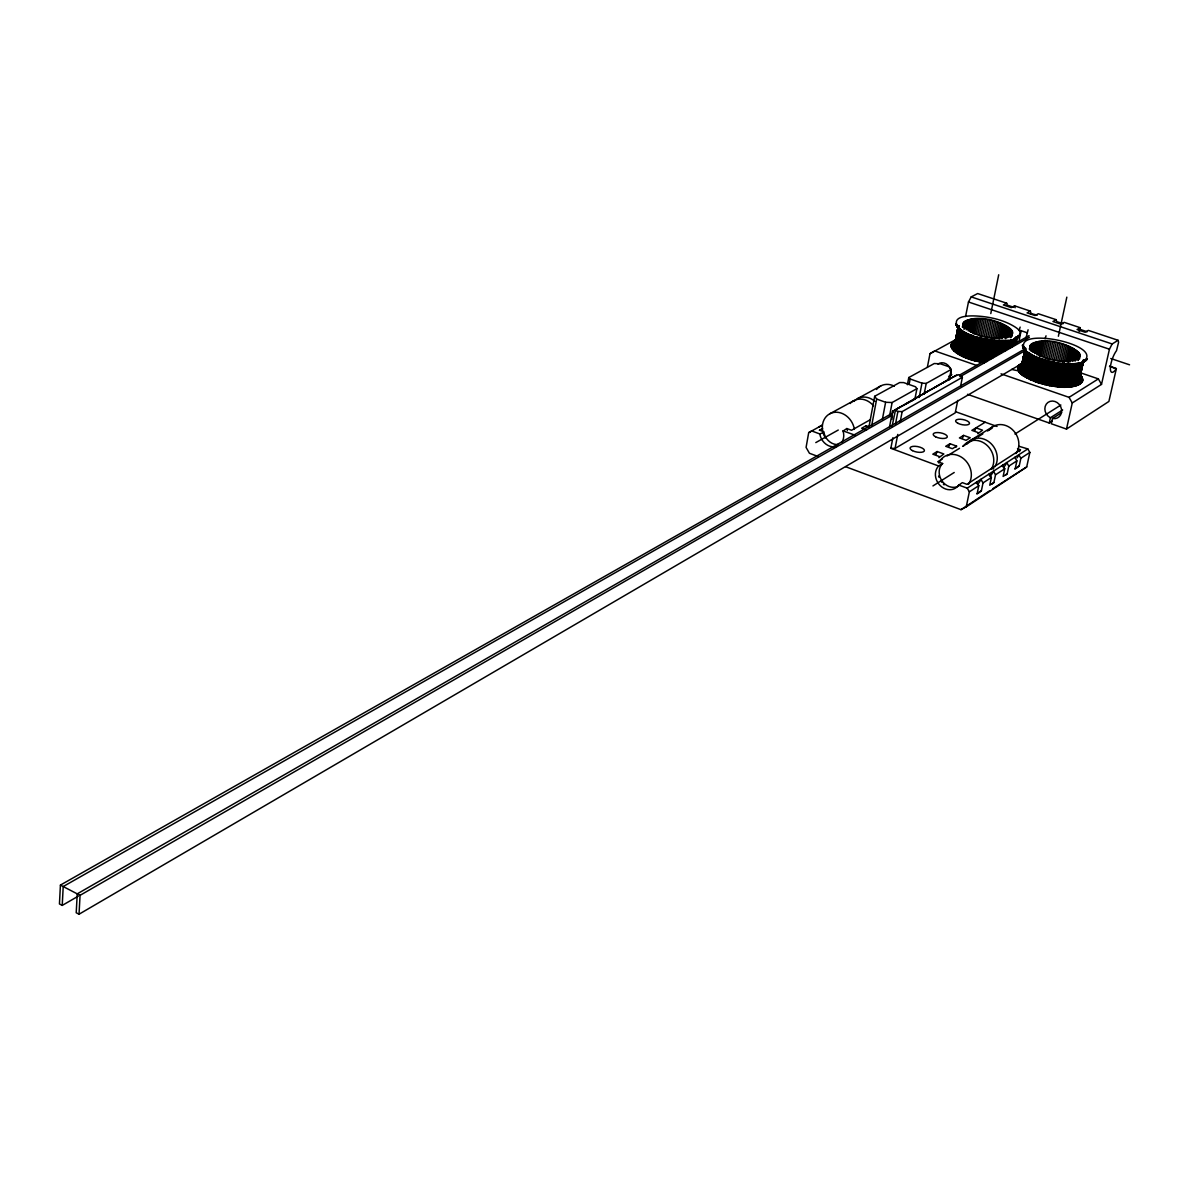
<?xml version="1.0" encoding="UTF-8"?>
<svg xmlns="http://www.w3.org/2000/svg" width="1189" height="1189" viewBox="0 0 1189 1189"><rect width="100%" height="100%" fill="white"/><g stroke="black" fill="none" stroke-linecap="round" stroke-linejoin="round"><path stroke-width="1.5" d="M956.803 339.742C940.44 349.254 968.441 360.208 977.076 361.233L981.728 338.33C959.88 335.937 940.261 314.297 976.199 315.992C989.144 316.72 1002.357 319.499 1013.637 326.113C1029.332 335.268 1011.423 337.037 1011.066 347.322M1024.457 370.671L1027.876 353.832L1025.334 350.532L1027.995 353.965L1024.457 370.671L1021.009 374L1024.294 370.522L1026.835 352.776L1024.011 349.09L1028.203 354.159L1024.665 370.864L1021.009 374L1024.294 370.478L1027.831 353.817L1022.882 347.218L1025.676 351.082L1022.778 368.783L1021.633 365.499L1025.186 348.882L1025.646 350.993L1022.198 367.847C1035.054 381.401 1057.155 384.404 1074.856 381.134L1078.854 364.339C1118.403 345.523 997.422 321.491 1028.708 354.59L1025.067 371.206L1021.559 374.49C1018.379 372.41 1015.718 367.104 1019.776 364.473M1080.088 374.847C1089.332 388.045 1063.382 388.253 1055.713 386.529L1059.458 365.276L1060.737 363.448L1072.21 363.983L1081.99 362.496C1068.569 368.843 1046.201 365.811 1035.129 356.626L1025.854 351.008L1028.426 354.352L1024.977 371.117L1026.493 372.306L1023.491 375.947L1021.559 374.49L1024.888 371.057M1055.713 386.529L1049.59 385.608L1053.35 362.273L1035.129 356.626L1037.64 359.673L1033.776 376.304M1079.954 377.002L1082.599 380.822L1079.909 377.032L1083.625 360.43L1079.909 376.987L1083.461 360.876M1013.355 340.262L1017.011 338.166L1005.998 342.343L997.824 342.655L979.587 339.876L976.942 339.133L977.031 337.082L977.507 339.296L972.394 359.985M893.429 412.583L60.416 885.092L59.45 903.937L62.229 905.409L78.311 896.134M62.229 905.409L63.21 886.548L892.3 415.199M1060.737 363.448L1058.284 363.121L1054.123 381.877L1054.494 386.38L1058.284 363.121L1053.35 362.273L1048.356 385.37L1037.625 382.561L1023.491 375.947L1026.285 372.172L1029.971 355.556L1027.682 352.449L1030.179 355.689L1036.526 359.212L1032.944 375.962L1030.224 379.692L1035.842 358.9L1034.162 356.195L1036.139 359.033L1032.572 375.783L1030.224 379.692L1032.275 375.65L1035.515 358.706L1031.948 375.456M1024.829 348.972L77.24 893.86L76.215 912.751L79.024 914.222L80.064 895.332L1025.23 350.577M1044.224 379.886L1047.985 363.15L1047.256 360.862L1043.481 384.255L1048.46 361.174L1049.56 363.552L1052.206 364.131L1048.46 380.881L1052.116 362.021L1048.118 380.822L1048.356 385.37L1049.59 385.608L1053.84 364.443L1053.35 362.273L1053.276 386.217L1058.284 363.121L1054.494 386.38M1048.728 380.941L1048.356 385.37L1049.322 363.492L1048.46 361.174L1048.951 363.403L1044.7 384.567L1049.679 361.471M1057.913 365.112L1054.271 381.892L1058.255 365.142L1057.14 382.234L1058.121 386.782L1057.972 382.308L1061.628 365.543L1063.159 363.7L1058.819 382.382L1059.31 386.871L1058.448 382.353L1062.371 365.588M981.728 338.33L978.339 357.072L975.887 360.951L977.744 356.923L981.728 338.33L982.931 338.612L982.798 340.663L978.265 361.515L977.076 361.233M986.825 361.575L990.184 342.001L991.433 340.128L1009.015 340.455L1005.82 342.358L1003.992 350.681M1070.843 365.722L1066.488 382.531L1070.486 365.766L1072.21 363.983L1070.174 365.781L1066.488 382.531L1068.183 386.99L1066.815 382.516L1070.68 365.751L1072.21 363.983L1069.758 365.796L1066.087 382.546L1067.157 387.034L1065.329 382.576L1066.622 365.826L1067.826 363.983L1065.82 365.796L1062.163 382.561L1062.788 387.064L1061.138 382.531L1065.21 365.766L1061.435 382.531L1062.788 387.064L1061.703 382.546M990.229 359.033L993.647 342.387L995.044 340.53L993.172 342.343L989.753 358.989C977.923 357.28 964.368 355.006 955.986 345.85L959.241 329.279L956.075 324.909L959.805 329.977L956.58 325.816M958.23 326.901L955.005 343.175L951.081 345.464L955.035 343.294L958.319 326.172M1032.914 357.399L1030.64 354.352L1032.661 357.25L1028.946 373.896L1026.583 377.864L1029.689 374.327L1033.241 357.577L1031.472 354.827L1033.85 357.904L1032.364 375.679L1036.02 358.974M985.666 361.411L990.229 339.95L991.433 340.128L985.949 361.456L987.019 358.677L989.263 358.915M1073.905 365.454L1070.026 382.219L1073.905 365.454L1070.026 382.219L1072.062 386.603L1070.308 382.189L1074.157 365.424L1076.208 363.685L1073.34 365.528L1069.654 382.278L1071.14 386.722L1068.985 382.353L1070.486 365.766L1066.756 382.501M972.676 355.481L970.135 359.271L972.528 355.437L975.887 336.74L976.496 338.984L973.122 355.63L971.25 359.643L974.133 355.942L977.031 337.082M1028.842 373.807L1032.721 357.265L1029.362 374.134L1026.583 377.864L1029.109 373.985L1030.967 356.224L1028.366 352.94L1030.447 355.883L1026.91 372.618L1023.491 375.947L1026.627 372.425L1030.179 355.689L1025.854 351.008L1030.105 355.63L1026.553 372.35M1076.803 364.934L1079.716 363.106L1077.041 364.874L1073.117 381.669L1075.436 385.935L1073.355 381.61L1077.16 364.815L1079.716 363.106L1076.476 365.008L1072.79 381.743L1074.633 386.128L1072.21 381.862L1073.979 365.454L1076.208 363.685L1073.697 365.484M1052.042 386.024L1057.051 362.927L1052.978 381.699M958.289 326.648L955.153 344.201L951.23 346.772L955.198 344.334L959.077 325.608L955.198 344.275L958.275 326.425M985.443 358.454L984.314 362.675L988.222 341.689L984.596 358.29M1050.898 361.753L1045.904 384.85M978.265 361.515L979.468 361.783L980.717 357.592L984.135 338.865L982.931 338.612M1075.436 385.935L1073.504 381.565L1077.189 364.845L1082.674 362.259L1079.463 364.116L1075.688 380.852L1078.215 384.998L1075.896 380.777L1079.582 364.072L1082.674 362.259L1079.122 364.25L1075.436 380.956L1077.576 385.251L1074.96 381.134L1077.041 364.874L1073.295 381.595L1077.516 379.96L1079.701 377.73L1083.595 360.505M1021.633 365.796L1017.635 368.337L1021.648 365.409L1025.706 348.332M1079.003 378.756L1081.544 382.769L1078.765 378.994L1081.559 363.002L1083.283 361.129M1050.823 385.816L1055.817 362.734M1080.043 375.843L1082.703 379.529L1079.894 375.04L1082.525 378.622M1077.516 379.96L1079.894 384.121L1077.16 380.168L1079.582 364.072M1030.06 345.88C1035.678 359.628 1070.442 367.119 1080.266 355.63C1074.811 343.532 1033.672 332.667 1029.347 349.284M955.361 341.496L951.512 343.844L956.521 340.054M951.557 347.664L955.451 344.884L958.661 328.209L955.882 324.463L958.542 327.971M955.005 342.774L951.126 345.048L955.02 342.655L958.304 326.128L955.02 342.729M957.011 335.194L958.497 326.47M1049.59 385.608L1053.722 364.428M984.314 362.675L988.237 341.704L989.01 339.772L990.229 339.95L988.847 341.808L985.28 358.424L982.664 357.978L980.672 362.036L979.468 361.783L984.106 340.946L985.354 339.118L989.01 339.772M838.141 444.567A13.659 11.489 60.9 0 1 823.873 432.291L819.83 433.955L811.701 430.953L808.698 432.633L806.083 447.406L809.427 453.262L818.032 456.472M1025.617 350.933L1022.882 347.218L1026.553 352.434L1023.179 369.318L1019.567 372.529L1023.298 369.467L1026.91 352.821L1023.357 348.154M981.891 362.259L986.573 339.355L985.458 341.213L980.672 362.036L983.11 362.482L987.791 339.564M1019.567 372.529L1023.372 369.556L1026.776 352.687M1014.262 343.829L1015.243 338.597L1019.062 336.546L1014.648 339.355L1013.236 345.999M1051.745 364.042L1052.116 362.021M868.996 426.702L874.673 396.294L899.687 382.546L903.655 382.59L915.5 386.767L916.927 388.64L914.817 399.474M1022.005 367.416L1018.052 370.151L1021.886 367.104L1025.26 349.64M871.626 425.93L876.665 399.058L874.673 396.294M882.342 419.568L885.612 402.268L876.665 399.058M889.491 416.373L892.122 402.536L916.927 388.64M963.179 331.389L965.096 334.198L968.426 335.907L965.275 352.628L962.005 356.046L964.992 352.494L968.158 335.788L967.519 333.604L968.99 336.175L976.942 339.133M953.593 350.473L957.353 347.515L960.712 330.973L957.264 347.426L953.593 350.473L957.502 347.664L960.653 330.899L959.731 329.933L956.164 346.162L952.389 349.061L956.432 346.489L959.672 329.843L965.141 334.183L962.079 350.963L965.334 334.317L962.169 351.023L958.616 354.233L961.931 350.889L965.096 334.198L963.982 331.85L965.825 334.599L962.496 351.216L959.419 354.694L963.075 351.528L966.271 334.837L963.239 351.617L959.419 354.694L962.822 351.394L966.152 334.778L964.814 332.296L966.404 334.912L963.194 351.572L965.171 352.568L968.99 336.175L965.646 352.806L962.927 356.477L966.508 353.178L968.678 354.069L971.517 335.253L972.156 337.498L968.797 354.129L965.869 357.74L968.485 354.01L971.517 335.253L972.572 337.661L969.213 354.292L966.91 358.142L970.165 354.634L973.568 337.988L972.572 335.64L972.988 337.81L969.644 354.441L966.91 358.142L969.956 354.56L973.286 337.899L972.572 335.64M979.35 337.735L976.437 356.581L974.712 360.639L976.808 356.685L980.182 340.039L980.539 338.033L974.712 360.639M889.565 426.777L892.508 411.335L913.88 399.801L910.194 401.332M891.824 419.375L892.478 415.942M892.047 426.465L895.585 409.581M1017.502 448.714L1020.474 449.769L966.925 484.309L962.347 482.63L958.364 485.439A13.986 11.994 57.1 0 1 940.172 485.573A13.986 11.994 57.1 0 1 938.626 466.014L890.858 448.283L892.865 437.76M895.555 423.715L897.903 411.439L895.109 410.443M962.882 332.771L960.994 330.007L962.674 332.623L959.568 349.358L962.748 332.652L959.493 349.298L955.793 352.36L959.36 349.209L962.555 332.534L960.994 330.007L963.135 332.95L959.82 349.551L956.446 352.836L960.444 349.967L963.625 333.277L961.693 330.468L965.007 334.094M987.019 358.647L989.976 341.956L992.577 342.283L995.044 340.53L992.815 342.313L989.605 358.959L992.577 342.283L993.855 340.411M995.074 355.957L997.824 342.655L999.696 340.827L997.021 342.625L991.656 357.458L994.48 342.462L996.219 340.634L994.123 342.432M890.858 448.283L895.079 448.431L897.769 434.416M900.132 422.14L902.154 411.617L962.391 377.285L958.304 374.639L952.671 377.285M907.4 384.716L908.782 377.537L934.257 363.537L940.469 363.819L949.134 366.836L951.215 369.437L949.104 380.049M909.124 384.389L910.15 378.994L908.782 377.537M957.13 353.311L960.444 349.967L963.625 333.277L960.311 349.878L956.446 352.836L960.103 349.729M996.367 354.322L998.611 342.67L1000.826 340.857L998.27 342.67L995.52 355.972M919.171 397.527L921.965 383.155L910.15 378.994M927.331 367.386L930.006 353.683L934.747 350.918L976.6 365.395M924.121 394.198L926.231 383.423L951.215 369.437M959.181 329.1L955.941 345.836L952.062 348.585L956.045 345.969L959.285 329.308L956.907 326.276L959.464 329.606M956.64 346.668L959.731 329.903L956.491 346.579L952.746 349.521M956.075 324.909L961.009 331.27L957.695 347.842L954.083 350.948L958.081 348.184L961.292 331.523L959.151 328.61L962.674 332.623L959.419 349.239M965.498 334.421L963.982 331.85L965.26 334.287L960.311 349.878L963.521 333.202L960.192 349.789M966.256 353.059L969.496 336.398L968.47 334.02L969.377 336.353L966.033 352.97L962.927 356.477L966.315 353.103L971.844 337.379L969.496 336.398L966.508 353.178L963.878 356.908M977.09 339.177L973.836 355.838L977.09 339.177L973.568 355.764L971.25 359.643L973.925 355.868L977.299 339.237L979.706 339.891L976.659 356.641L980.033 339.995L976.659 356.641M1001.183 342.67L998.641 354.307L1000.796 342.685L1003.011 340.857M1002.164 342.655L1005.121 340.797L1002.476 342.64L1000.529 352.598L1002.297 342.64L1000.098 352.628M965.26 334.287L961.99 350.904L965.334 334.317M984.135 338.865L985.354 339.118L983.883 340.901L980.494 357.547L978.235 357.027L981.445 340.336L978.012 356.982L981.282 340.307L978.577 357.101M980.94 357.636L984.21 340.961L980.94 357.636L985.354 339.118L980.672 362.036L988.475 341.748L990.229 339.95L988.237 341.704L985.607 341.243L982.218 357.889M985.607 341.243L982.426 357.934L985.949 341.302M985.77 341.273L982.664 357.978L986.573 339.355M985.28 358.424L988.564 341.748L985.072 358.394M1006.147 342.298L1004.274 350.651L1005.998 342.343L1011.631 340.024L1007.544 342.075L1005.626 350.413M958.899 325.905L954.99 343.324L951.081 345.895M957.115 335.521L959.077 325.608M968.619 336.011L967.519 333.604L968.336 335.878L965.052 352.509L968.426 335.907M975.693 338.746L972.334 355.377L975.887 336.74L972.528 355.437M991.849 357.443L994.272 342.432L991.299 357.413L994.599 342.447L996.219 340.634M958.512 326.321L954.99 343.249L951.081 345.464L954.99 342.937L958.379 325.697L955.049 343.71L951.141 346.326M955.198 344.334L951.378 347.218L955.391 344.825L958.706 328.268L955.986 345.85L959.3 329.353M955.778 345.449L958.988 327.005M959.731 329.903L956.432 346.489L960.667 330.943L958.616 328.134L960.816 331.092M960.028 330.215L956.863 346.995L953.147 349.997M957.041 347.114L960.236 330.438M954.618 351.424L958.185 348.273L961.217 331.463L957.918 348.035L954.083 350.948L958.185 348.273L961.544 331.701M962.674 332.623L958.081 348.184L961.292 331.523M962.347 327.153C965.409 310.284 1009.193 320.584 1012.552 333.381C1000.321 342.804 969.659 337.527 963.149 323.2M962.733 326.024L963.402 322.65M958.616 348.585L961.782 331.88M962.763 327.183L963.774 322.115M963.239 326.693L964.249 321.625M959.047 348.927L962.228 332.221L958.691 348.704L955.183 351.885M965.557 316.556L968.47 301.991L971.205 296.893L977.67 293.549L1006.697 303.21L1007.291 305.142L1013.578 307.238M963.833 326.232L964.844 321.164M963.878 329.175L965.557 320.748M964.695 328.788L966.375 320.361M960.638 350.056L963.952 333.455M960.98 350.265L964.116 333.559M965.602 328.432L967.296 320.004M961.351 350.487L964.665 333.886M961.678 350.696L964.844 334.005M966.285 329.799L968.307 319.707M967.4 329.531L969.421 319.44M966.791 335.075L963.075 351.528L968.336 335.878L966.523 334.956L963.239 351.617L960.251 355.154M963.848 351.899L966.984 335.179M968.262 330.988L970.625 319.217M966.315 353.103L970.075 336.636M973.925 355.868L977.299 339.237M979.914 339.965L976.437 356.581L980.539 338.033L975.887 360.951L978.101 357.012L981.445 340.336M980.776 357.592L983.645 340.827L980.256 357.473M991.507 357.428L994.42 342.447M994.45 355.927L996.798 342.61L998.552 340.782M1007.767 348.422L1009.089 341.808L1012.434 339.846L1008.51 341.927M1082.689 362.08L1086.627 359.851L1082.911 361.828L1079.701 377.73L1082.317 381.639M958.052 348.139L961.381 331.582L959.151 328.61M960.266 349.834L963.744 333.321M964.294 352.107L967.623 335.491M964.502 352.226L967.831 335.595M964.992 352.494L968.336 335.878M969.54 330.81L971.903 319.038M970.551 332.34L973.256 318.905M966.954 353.341L970.298 336.725M957.74 400.411L955.228 412.865L895.079 448.431M960.593 386.187L962.391 377.285M967.192 353.445L970.536 336.814M967.683 353.653L971.027 337.022M971.978 332.251L974.683 318.815M967.92 353.742L971.264 337.111M968.128 353.832L971.636 337.304L970.477 334.852M968.485 354.01L971.651 337.275M968.678 354.069L972.022 337.438M973.122 333.886L976.169 318.771M969.778 354.485L973.137 337.854L969.956 354.56L973.286 337.899L975.604 338.687L972.112 355.303L970.135 359.271M970.402 354.694L973.761 338.062M974.668 333.886L977.715 318.771M970.64 354.783L973.999 338.137M970.893 354.872L974.267 338.226M974.534 338.315L971.131 354.976L969.035 358.915M971.443 355.05L974.802 338.419M971.695 355.139L975.054 338.508M976.258 333.931L979.305 318.815M977.893 334.02L980.94 318.92M1002.297 342.64L1000.291 352.613L1002.476 342.64M1009.253 348.02L1010.591 341.406L1014.618 339.207L1008.837 341.852M974.386 355.987L977.551 339.281M974.638 356.061L978.012 339.415M974.906 356.135L978.279 339.489M979.216 335.848L982.619 319.053M975.485 356.299L978.859 339.653M975.753 356.373L979.127 339.727M980.895 336.026L984.299 319.247M977.908 356.953L981.282 340.307M982.604 336.249L986.008 319.469M978.844 357.161L982.233 340.515M979.127 357.22L982.515 340.574M979.721 357.354L983.11 340.708M980.004 357.413L983.392 340.767M984.314 336.517L987.732 319.737M986.023 336.829L989.441 320.049M990.794 313.569L998.701 274.778M982.902 358.008L986.082 341.317M983.169 358.052L986.558 341.406M989.441 358.944L993.023 342.328M997.021 342.625L994.301 355.927L997.214 342.625L999.696 340.827L996.798 342.61L994.717 342.477L991.626 357.458M998.552 342.67L996.01 354.307M1004.304 350.636L1005.82 342.358M1006.295 350.324L1007.767 342.075L1010.784 340.188M1009.402 347.961L1010.754 341.332L1009.357 347.976L1010.932 341.288L1014.618 339.207L1008.926 341.838L1007.142 348.57M1011.676 347.025L1012.879 340.47L1017.516 337.869M1012.255 346.698L1013.712 340.009L1018.735 336.888L1014.901 339.118M983.452 358.097L986.855 341.451M987.39 338.865L991.15 320.406M984.046 358.201L987.45 341.555M984.343 358.246L987.747 341.6M989.411 337.572L992.845 320.792M985.83 361.441L989.813 341.942L991.433 340.128M986.573 358.602L990.184 342.001M991.091 338.003L994.524 321.223M987.242 358.677L990.422 342.031M987.494 358.706L990.913 342.06M987.777 358.736L991.195 342.09M988.089 358.81L992.652 340.277M988.371 358.81L991.789 342.164M992.711 338.464L996.159 321.684M988.668 358.84L992.072 342.194M988.921 358.87L992.681 342.283L989.174 358.929M994.316 338.969L997.764 322.174M990.705 359.063L994.272 342.432M992.087 357.458L995.178 342.491M996.204 337.81L999.31 322.695M992.369 357.473L995.446 342.506M992.681 357.532L995.728 342.521L997.393 340.708M992.949 357.517L996.025 342.536M993.216 357.532L996.293 342.551M993.811 355.883L996.887 342.595L994.063 355.927M998.611 354.307L1000.989 342.685L1004.081 340.842L1001.747 342.67L999.681 352.643M1011.467 341.109L1015.287 338.969L1011.794 340.99L1010.516 346.044L1011.542 341.08L1017.011 338.166L1011.2 341.198L1009.833 347.842M1013.563 344.424L1014.217 341.02M1014.172 343.398L1015.198 338.419M1044.373 379.93L1043.481 384.255L1045.042 362.333L1043.719 359.836L1044.224 362.08L1040.613 378.86L1038.77 382.917L1043.199 361.738L1042.575 359.479L1043.764 361.946L1040.018 378.667L1043.466 361.842L1041.103 361.025M997.69 338.36L1000.811 323.245M994.628 355.942L997.363 342.64M999.132 338.939L1002.238 323.824M996.62 354.292L998.715 342.655M999.25 342.655L996.858 354.292L1000.989 342.685L998.388 354.322M997.11 354.292L999.518 342.655M997.422 354.337L999.786 342.655M1000.826 337.854L1003.605 324.419M845.602 466.712L960.994 509.665L966.241 506.871L969.347 491.83L967.222 488.174L958.631 485.008M997.645 354.292L1000.053 342.655M997.913 354.292L1000.306 342.655M998.151 354.307L1000.87 342.67M1002.119 338.479L1004.898 325.028M998.909 354.307L1001.316 342.67L1004.081 340.842L998.834 342.685L1000.826 340.857M1003.679 337.438L1006.102 325.667M1000.989 352.553L1003.055 342.581M1001.227 352.524L1003.293 342.566M1001.524 352.538L1003.546 342.536L1006.132 340.738M1002.074 350.829L1003.784 342.521M1004.794 338.092L1007.232 326.306M1002.312 350.814L1004.244 342.491L1008.079 340.574L1005.344 342.417L1002.951 350.785L1004.72 342.477L1001.287 352.553M1002.758 350.814L1004.423 342.491M1005.82 338.746L1008.257 326.96M1007.098 337.735L1009.193 327.629M1004.452 350.621L1006.176 342.328L1011.631 340.024L1008.183 342.001L1006.801 348.63M1004.779 350.547L1006.711 342.209M1005.983 350.354L1008.064 342.016M1015.733 337.721L1014.38 344.884L1015.763 338.226M1005.418 350.443L1007.142 342.135M1008.272 336.71L1010.011 328.298M1008.985 337.379L1010.739 328.967M976.273 482.972L976.674 482.035L978.8 485.662L977.18 493.465L981.401 490.7L983.021 482.927L980.895 479.301L980.494 480.237A23.096 19.886 57.1 0 1 977.388 484.532M1009.951 336.368L1011.349 329.621M1007.856 348.407L1009.491 341.659M1010.442 337.037L1011.839 330.289M1008.287 348.258L1009.669 341.615M1010.813 337.676L1012.225 330.928M1008.837 348.109L1010.219 341.466M1009 348.065L1010.724 341.362L1008.688 348.184L1009.922 341.6L1013.191 339.653M1011.438 336.636L1012.493 331.568M1011.943 336.175L1012.627 332.192M1010.427 346.073L1011.616 341.035L1017.011 338.166M1010.828 345.88L1011.988 340.857M1010.903 347.351L1012.567 340.604L1011.051 347.292M1011.319 347.173L1012.969 340.455M1011.973 346.876L1013.652 340.054L1018.735 336.888L1014.767 339.251M1012.225 346.727L1013.831 339.905L1012.731 344.973M1012.879 344.81L1014.232 339.608M1012.85 346.222L1014.514 339.4L1018.379 337.23M1013.191 346.044L1014.99 337.914M1013.518 345.731L1015.138 338.271M1015.971 337.453L1014.336 344.973L1015.911 337.542L1019.924 335.045L1015.941 337.527L1014.306 344.721L1016.06 337.096M1016.194 344.245L1017.68 337.156M1025.319 348.214L1021.708 366.167L1025.215 349.076L1021.648 365.573L1017.635 368.337L1021.633 365.499L1025.156 348.853M1024.13 357.77L1025.513 351.127L1024.888 354.367M1011.601 347.054L1013.058 340.411M1013.712 345.509L1015.733 338.003M988.862 474.812L989.263 473.876L991.373 477.473L989.753 485.216L993.9 482.496L995.52 474.783L993.424 471.201L993.008 472.122A22.903 19.782 57 0 1 989.917 476.388M1025.988 338.062L1028.099 329.784M1017.65 367.906L1021.648 365.409L1025.2 348.392M1025.661 348.481L1021.856 367.015L1018.052 370.151L1021.931 367.238M1021.663 366.034L1017.68 368.783L1021.663 366.108L1025.646 349.655M1026.107 351.706L1025.676 351.082L1022.168 367.728L1018.26 370.611L1022.228 367.802M1025.839 351.26L1022.168 367.728L1018.26 370.611M1023.313 369.437L1026.82 352.732M1025.067 371.191L1028.574 354.456L1024.977 371.117M1024.205 376.423L1027.415 372.96L1030.967 356.224L1027.519 373.004L1024.205 376.423L1027.192 372.811L1030.744 356.076L1028.366 352.94L1032.498 357.161L1029.109 373.985L1032.81 357.339L1029.184 374.03L1032.81 357.339M1035.664 358.81L1031.472 354.827L1033.598 357.77L1030.031 374.505L1027.445 378.325L1030.298 374.654L1033.806 357.874L1030.15 374.565L1032.275 375.65L1035.678 358.796L1034.162 356.195M1013.741 345.494L1015.243 338.642M1025.186 349.536L1021.916 367.133L1021.723 366.212M1024.859 354.411L1025.557 351.097M1022.377 368.04L1025.721 351.171M1022.585 368.382L1025.973 351.483M1023.625 369.764L1027.058 352.955L1024.011 349.09M1027.266 353.178L1023.774 369.987L1019.999 373.019M1024.071 370.225L1027.489 353.415M1020.489 373.509L1024.205 370.433L1027.816 353.772L1026.91 352.865M1029.555 348.704L1030.269 345.3M1029.882 348.169L1030.61 344.765M1002.253 466.133L1002.669 465.196L1004.75 468.763L1003.13 476.447L1007.187 473.772L1008.807 466.118L1006.726 462.566L1006.325 463.487A22.68 19.678 56.9 0 1 1003.248 467.723M1025.349 371.399L1028.767 354.59L1026.419 351.498M1029.971 349.358L1031.056 344.26M1025.631 371.622L1029.02 354.783M1029.332 355.021L1025.721 371.741L1022.168 374.966M1030.179 350.577L1031.621 343.784M1026.092 371.979L1029.481 355.139M1030.863 350.131L1032.305 343.339M1031.294 351.424L1033.092 342.937M1027.757 373.138L1031.16 356.314L1029.08 353.415M1032.186 351.052L1033.999 342.566M1027.92 373.242L1031.472 356.507M1028.099 373.346L1031.651 356.611M1032.825 352.42L1034.995 342.254M1028.678 373.703L1032.037 356.849M1033.925 352.137L1036.08 341.971M1032.334 355.288L1034.029 357.993L1030.298 374.654L1033.717 357.83M1034.742 353.594L1037.269 341.733M1027.445 378.325L1030.462 374.743L1033.969 357.948L1030.685 374.817M1042.575 359.479L1043.615 361.887L1039.721 378.548L1037.521 377.79L1041.43 361.144L1039.245 358.32L1040.212 360.713L1036.615 377.478L1034.311 381.387L1039.513 360.445L1038.175 357.904L1039.781 360.549M1040.643 360.876L1039.245 358.32L1040.969 360.995L1037.358 377.745L1035.396 381.788L1040.791 360.921M1041.237 379.038L1044.953 362.303L1041.237 379.038L1044.953 362.303L1041.401 379.083L1043.897 379.796M1047.256 360.862L1044.105 379.856L1047.836 363.106L1045.176 362.363M1045.651 380.242L1049.233 363.462L1045.711 380.272L1048.237 380.822L1052.042 364.087L1048.46 380.881M1025.408 350.265L1021.856 367.015L1017.873 369.69M1021.886 367.104L1025.438 350.458L1022.703 346.772L1025.453 350.577M1027.4 372.93L1031.309 356.403M1030.283 374.624L1033.85 357.904M1031.086 375.025L1034.445 358.171M1028.336 378.786L1031.264 375.159L1034.891 358.394L1033.241 355.734M1031.547 375.248L1035.114 358.498M1036.02 353.401L1038.547 341.54M1031.755 375.367L1035.322 358.617M1037.001 354.946L1039.885 341.406M1037.046 359.435L1033.345 376.14L1031.205 380.123L1033.836 376.348L1037.447 359.598L1036.124 357.072M1038.428 354.857L1041.311 341.302M1034.281 376.512L1037.863 359.762M1032.215 380.554L1034.742 376.735L1038.116 359.851M1014.812 457.334L1016.877 460.871L1015.243 468.496L1019.241 465.865L1020.875 458.27L1018.81 454.748L1018.408 455.655A22.487 19.589 56.9 0 1 1017.011 457.884M1036.912 359.375L1035.129 356.626L1037.403 359.598L1039.647 360.505L1036.199 377.314L1034.311 381.387L1038.369 359.955L1037.135 357.488M1035.039 376.824L1038.621 360.059M1039.543 356.492L1042.798 341.258M1035.277 376.928L1038.859 360.163M1033.256 380.97L1035.664 377.121L1039.245 360.356L1038.175 357.904M1035.872 377.195L1039.647 360.505M1041.088 356.477L1044.343 341.258M1040.895 360.966L1037.388 377.76L1041.178 361.07L1040.33 358.721M1041.222 361.07L1037.596 377.849L1035.396 381.788M1038.086 377.983L1041.668 361.218M1042.679 356.522L1045.948 341.302M1038.339 378.072L1041.936 361.307M1038.904 378.265L1042.485 361.501M1039.156 378.355L1042.753 361.59M1039.394 378.444L1042.991 361.664M1044.328 356.611L1047.583 341.392M1040.167 378.711L1038.77 382.917L1043.318 361.783M1056.456 364.889L1052.77 381.669L1056.456 364.889L1053.959 364.473L1054.584 362.511M1024.294 370.522L1027.831 353.817L1024.294 370.478L1023.372 369.556M1030.016 355.57L1026.419 372.276L1028.604 354.5L1025.171 371.31L1021.559 374.49M1045.636 358.439L1049.263 341.525M1044.878 360.193L1045.265 362.407L1039.929 383.274L1044.685 362.229L1043.719 359.836L1045.265 362.407L1039.929 383.274M1041.906 379.232L1045.265 362.407M1042.159 379.291L1045.77 362.526M1042.441 379.38L1046.052 362.6M1047.331 358.632L1050.972 341.719M1043.035 379.544L1046.632 362.764M1043.303 379.618L1046.915 362.838M1047.167 362.913L1042.292 383.943M1047.613 363.061L1043.779 379.781M1049.055 358.855L1052.696 341.942M966.241 506.871L1026.716 466.935L1029.852 452.414L1027.801 448.922L1019.226 446.365M1049.575 363.537L1044.7 384.567M1046.186 380.361L1049.56 363.552M1050.779 359.123L1054.435 342.209M1046.454 380.421L1050.065 363.641M1046.736 380.48L1050.363 363.7M1047.346 380.614L1050.957 363.834M1047.628 380.688L1051.254 363.908M1047.895 380.748L1051.507 363.968M1052.518 359.45L1056.174 342.536M1058.373 336.264L1066.83 297.146M1057.348 382.249L1061.955 363.581L1057.229 382.234L1060.989 365.469L1058.373 365.172L1059.518 363.284M1053.885 361.501L1057.913 342.893M1050.838 381.327L1054.465 364.547M1051.121 381.372L1054.762 364.592M1055.966 360.208L1059.637 343.294M1051.73 381.476L1055.371 364.696M1052.027 381.52L1055.654 364.741M1052.28 381.565L1055.921 364.8M1057.66 360.639L1061.331 343.725M1059.325 361.114L1062.996 344.201M1055.223 381.996L1058.864 365.216M1055.505 382.026L1059.146 365.246M1056.1 382.085L1059.756 365.32M1056.397 382.13L1060.038 365.35M1060.96 361.619L1064.631 344.691M1056.649 382.159L1060.306 365.38M1056.917 386.663L1056.902 382.204L1060.647 365.424L1061.955 363.581M1060.781 365.454L1056.902 382.204L1058.121 386.782L1057.497 382.264M967.489 394.317L1049.263 423.031L1050.422 417.74L1062.654 409.967M1062.535 362.155L1066.221 345.226M1059.31 386.871L1059.042 382.397L1062.698 365.603L1064.348 363.789M1059.25 382.397L1062.698 365.632L1064.883 365.751M1059.503 382.412L1063.159 365.632M1068.956 364.012L1066.711 365.796L1069.193 365.811L1065.329 382.576L1062.892 382.576L1066.518 365.811L1062.743 382.576L1063.902 387.079L1063.174 382.59L1067.023 365.796L1062.951 382.576L1063.902 387.079M1069.149 382.323L1072.686 365.588L1075.257 363.789L1070.68 365.751L1066.89 382.486L1068.183 386.99M1079.657 363.997L1084.992 361.159L1081.559 363.002L1077.947 379.677L1080.37 383.809L1077.71 379.826L1081.589 362.957L1086.285 360.193L1082.035 362.69L1077.769 379.781M1083.209 360.089L1078.765 378.994L1082.436 362.303L1086.285 360.193M1039.81 378.607L1043.615 361.887M1052.042 364.087L1047.137 385.117M1059.785 382.427L1063.442 365.647M1064.066 362.719L1067.767 345.791M1061.628 412.657L1052.458 418.498L1051.314 423.76L1066.488 429.08L1108.891 401.451L1116.382 368.516L1109.59 366.227M1060.35 382.457L1064.021 365.692M1060.633 382.472L1064.289 365.707M1060.885 382.486L1064.541 365.722M1065.909 361.619L1069.238 346.385M1061.554 382.546L1065.359 365.781L1066.682 363.938L1064.794 365.766M1066.414 365.811L1062.609 382.576L1066.518 365.811M1067.306 362.244L1070.65 346.995M1063.59 382.561L1067.261 365.796M1063.843 382.561L1067.514 365.796M1064.393 382.561L1068.064 365.796M1068.643 362.868L1071.973 347.634M1064.645 382.561L1068.316 365.796M1064.883 382.561L1068.554 365.796M1070.263 361.828L1073.236 348.273M1071.794 360.802L1074.395 348.942M1067.172 382.472L1071.066 365.692M1067.618 382.427L1071.289 365.677M1068.108 382.397L1071.794 365.647M1068.346 382.368L1072.032 365.632M1072.864 361.486L1075.465 349.611M1068.569 382.353L1072.433 365.603L1075.257 363.789M1070.189 386.826L1068.792 382.368L1072.656 365.603L1068.985 382.353M1074.202 360.475L1076.446 350.294M1072.092 381.862L1075.896 365.127L1072.062 381.892L1074.633 386.128L1072.463 381.803L1076.149 365.082L1078.899 363.284L1075.896 365.127L1072.27 381.847L1076.03 365.097L1074.053 365.424L1070.249 382.189L1072.21 381.862L1076.03 365.097M1081.41 363.135L1084.992 361.159L1081.217 363.269L1077.16 380.168L1080.846 363.448L1084.472 361.456L1079.761 363.953L1075.837 380.777L1080.028 363.819M1078.809 378.934L1082.911 361.828M1083.417 360.995L1079.211 378.488L1083.61 360.163M1058.136 365.142L1054.271 381.892M1065.329 382.576L1069.03 365.811L1071.155 364.012L1069.327 365.811L1065.656 382.561L1067.157 387.034L1065.136 382.576L1068.866 365.796L1071.155 364.012M1070.368 382.159L1074.053 365.424M1075.079 361.174L1077.323 350.978M1070.799 382.085L1074.484 365.335M1071.007 382.041L1074.901 365.276L1078.037 363.433M1075.124 365.231L1071.289 382.041L1072.954 386.455M1076.223 360.163L1078.081 351.676M1071.646 381.937L1075.332 365.201M1071.839 381.907L1075.896 365.127M1077.249 359.152L1078.735 352.36M1077.784 359.836L1079.285 353.044M1073.608 381.506L1077.62 364.681L1073.935 381.401M1078.215 360.505L1079.701 353.713M1079.255 357.77L1080.013 354.367M1077.992 364.577L1074.187 381.372L1076.179 385.726M1074.47 381.238L1078.319 364.488M1079.508 359.033L1080.192 355.006M1076.476 380.45L1080.311 363.685L1083.907 361.738M1076.758 380.317L1080.935 363.418L1077.234 380.108M1066.488 429.08L1072.255 402.967L1069.045 397.349L1001.019 373.836M1082.243 362.437L1078.334 379.38L1080.816 383.482M1082.555 362.214L1077.858 379.692L1081.455 363.091L1077.858 379.737L1080.37 383.809M1083.61 360.074L1079.151 378.548L1081.841 382.412M1082.807 361.932L1086.627 359.851L1082.897 361.768L1083.387 361.07L1079.731 377.656L1082.48 381.238L1079.85 377.374M1080.355 373.792L1083.313 360.564L1081.485 367.594M1049.872 381.164L1053.617 364.414M1066.622 382.516L1070.397 365.766M1080.088 372.885L1080.831 369.586M1080.34 373.896L1083.313 360.639L1079.716 377.612L1082.48 381.238L1079.775 377.522M1037.403 359.598L1033.642 376.274L1031.205 380.123M1069.193 365.811L1065.136 382.576L1066.087 387.079M1080.846 363.477L1077.056 380.227L1079.389 384.433M1072.255 402.967L1101.504 384.389L1109.441 349.209L1112.146 343.963L1118.121 340.307L1118.596 342.224L1116.516 350.651A12.782 3.909 -70.5 0 0 1110.363 368.293A12.782 3.909 -70.5 0 0 1116.233 368.783L1109.545 366.316M1035.664 377.121L1039.454 360.43M1079.463 364.116L1074.826 381.179L1076.907 385.489M1074.96 381.134L1078.646 364.414M1075.896 380.777L1079.701 364.027L1083.313 362.006M1043.407 361.828L1039.587 378.533L1037.625 382.561M1063.04 382.561L1067.826 363.983L1066.265 365.811M1069.268 382.323L1071.14 386.722L1068.792 382.368L1072.656 365.603M1021.693 365.469L1021.841 364.637L1017.814 367.074L1021.856 364.458L1017.814 367.074M955.391 344.795L959.077 328.892M1007.93 342.046L1005.24 350.502L1006.92 342.179L1009.922 340.322M1020.147 327.109L1019.166 330.066L1027.103 332.742M1045.042 338.791L1046.038 335.818M986.9 358.632L992.815 342.313M978.101 357.012L984.106 340.946M1041.103 383.616L1046.067 360.535M979.468 361.783L981.088 357.681M973.538 360.312L978.577 339.578L978.175 337.408M935.966 454.332L937.155 451.538L943.843 453.975L938.894 457.661M948.792 446.499L949.966 443.72L956.61 446.113L955.986 447.153M962.436 438.161L963.61 435.397L970.209 437.76L966.048 440.316L959.434 437.938L963.61 435.397M974.802 430.596L975.976 427.847L982.53 430.195L977.819 433.732M1056.174 364.86L1057.051 362.927M1021.916 364.295L1017.962 366.658L1023.09 362.704L1020.623 364.087M1036.496 382.174L1038.591 378.191L1042.218 361.397L1041.445 359.108M1083.387 361.07L1087.192 359.108M1062.104 365.588L1063.159 363.7L1058.819 382.382L1062.476 365.618L1061.361 382.531L1065.047 365.766L1066.682 363.938M967.965 358.528L970.165 354.634L973.315 337.929L970.09 354.59L972.23 355.333L975.485 338.672L974.757 336.383M1018.156 366.271L1022.644 363.195M1078.542 364.428L1074.767 381.164L1077.576 385.251L1075.168 381.06M965.869 357.74L968.292 353.921M1022.495 363.448L1025.364 349.967L1022.57 346.326M955.02 343.22L955.183 344.156L951.23 346.772M964.859 357.324L967.385 353.564L970.774 336.918L969.466 334.436M1022.377 363.626L1018.393 365.885M1025.408 350.428L1022.703 346.772M951.72 343.458L956.134 340.485M1021.99 364.146L1017.962 366.658L1022.109 363.997M958.72 328.372L956.015 345.91M1029.258 379.232L1032.097 375.561M962.005 356.046L964.814 352.42L968.024 335.699L966.583 333.173M961.113 355.6L964.011 352.018L967.4 335.387L965.691 332.742M1025.765 377.389L1029.05 373.94M958.616 354.233L961.886 350.829M1024.963 376.913L1028.232 373.48L1031.859 356.73L1029.852 353.891M957.858 353.772L961.098 350.383L964.487 333.782L962.421 330.928M1065.522 363.879L1063.754 365.707L1060.098 382.472L1060.484 386.96M1063.115 323.735L1056.724 321.61L1056.189 319.692L1052.964 321.52L1060.989 324.181L1064.185 322.353L1080.251 327.703L1080.311 330.052A21.164 6.762 -70.6 0 0 1079.077 331.493M955.793 352.36L959.345 349.165L962.555 332.534L960.34 329.546M1022.808 375.456L1026.285 372.172L1029.763 355.362L1027.682 352.449M1030.462 313.435L1037.254 315.115M981.401 490.7L979.736 492.142A30.394 26.158 57.1 0 1 976.853 493.985M992.235 483.938L993.9 482.496M1005.537 475.214L1007.187 473.772M1019.241 465.865L1017.606 467.292A29.591 25.772 56.9 0 1 1014.767 469.105M999.815 342.685L1001.926 340.871M1070.07 364.027L1067.826 365.826L1064.155 382.59L1065.017 387.079M1081.945 362.675L1085.899 360.535M1023.016 369.125L1019.181 372.053L1022.703 368.694L1026.241 351.914L1022.882 368.932L1019.181 372.053L1022.778 368.783L1026.315 352.048L1022.822 368.828L1026.181 351.825L1022.778 368.783L1018.824 371.562M1005.121 340.797L1002.684 342.625L1008.079 340.574L1004.958 342.462L1003.1 350.77L1004.72 342.477L1002.817 350.785L1004.482 342.506L1007.113 340.663M1017.962 337.557L1014.024 339.772M952.062 348.585L955.882 345.746M951.794 348.124L955.629 345.33M1018.527 371.087L1022.436 368.263M1070.68 365.751L1073.251 363.938M956.313 346.341L952.389 349.061L956.491 346.579L957.353 347.47M1074.262 363.879L1071.586 365.692L1067.915 382.442L1069.193 386.915M1017.754 369.229L1021.827 366.613M960.994 509.665L989.783 490.671M992.815 488.664L1026.716 466.935M969.347 491.83L978.8 485.662M983.021 482.927L991.373 477.473M995.52 474.783L1004.75 468.763M1008.807 466.118L1016.877 460.871M1020.875 458.27L1029.852 452.414M1017.68 368.783L1021.663 366.197M967.222 488.174L1027.801 448.922M1077.293 364.785L1080.519 362.927M1049.263 423.031L1052.324 421.084M955.257 344.513L951.378 347.218L955.659 345.226M1014.945 434.044L1060.885 405.033M932.949 485.929L954.217 472.479M1015.763 337.958L1019.776 335.432L1015.451 338.479L1019.345 336.175M1069.045 397.349L1098.368 378.89L1101.504 384.389M951.2 344.632L955.094 342.209M1077.13 363.566L1074.157 365.424L1070.486 382.159L1072.062 386.603M938.79 465.88L942.654 463.517L937.749 461.733L942.416 458.85M971.131 440.034L993.083 426.479M947.083 455.967L959.523 448.298M962.629 446.38L975.069 438.696M978.175 436.779L982.842 433.896M987.509 431.013L992.176 428.144M951.334 344.23L955.064 342.61M1017.71 367.49L1021.693 365.038M956.61 446.113L952.374 448.714L945.716 446.306L949.966 443.72M937.155 451.538L932.83 454.183L939.533 456.621M985.176 422.229L971.874 430.359L978.443 432.707M1015.837 337.81L1019.582 335.818M1018.676 365.513L1022.703 363.091L79.024 914.222M951.988 343.101L955.793 340.827M1009.342 341.704L1007.455 348.496L1008.926 341.838L1007.663 348.436L1009.208 341.748L1012.434 339.846M1075.733 365.172L1078.899 363.284M952.285 342.729L956.372 340.188M1010.591 341.406L1013.935 339.445M1022.986 362.808L1018.988 365.157L1022.837 362.942M953.028 342.06L956.714 339.891M953.92 341.421L956.669 339.831M953.459 341.733L957.1 339.593M1015.138 338.865L1019.062 336.546M1080.251 327.703L1077.071 329.546L1085.156 332.251L1088.321 330.379L1118.121 340.307M1084.725 360.282L1087.4 358.721M1005.716 342.373L1009.015 340.455M955.302 341.644L951.512 343.844L955.272 341.823M1012.359 340.753L1015.896 338.716M956.551 375.07L908.01 402.566M1077.873 364.666L1081.262 362.719M1082.971 361.753L1086.939 359.479M1081.217 363.269L1077.056 380.227L1079.894 384.121L1077.308 380.079M960.058 376.675L1029.406 337.245M869.397 426.91L866.127 425.736L861.653 428.263L866.558 430.046M892.508 411.335L893.459 410.799M894.737 410.071L897.814 408.317M896.967 408.808L900.043 407.054M899.196 407.559L902.258 405.806M901.411 406.311L904.472 404.542M903.61 405.048L906.672 403.309M905.81 403.814L908.872 402.06M912.379 400.099L915.426 398.345M914.549 398.865L917.611 397.111M916.719 397.631L919.766 395.892M918.889 396.413L921.936 394.659M921.044 395.179L924.091 393.44M923.199 393.975L926.231 392.221M925.339 392.756L928.371 391.018M927.479 391.538L930.511 389.814M929.605 390.334L932.637 388.595M931.73 389.13L934.762 387.391M933.855 387.926L936.887 386.202M935.966 386.737L938.998 384.998M938.076 385.548L941.108 383.809M940.187 384.359L943.204 382.62M942.283 383.17L945.3 381.431M944.363 381.981L947.38 380.257M946.459 380.807L949.476 379.083M948.54 379.618L951.542 377.909M950.606 378.459L953.623 376.735M959.627 375.04L1029.05 335.655M870.482 419.613L851.562 430.269L846.821 428.53L843.06 431.057A13.703 11.504 60.9 0 1 841.812 442.367M948.673 376.423L951.809 374.654M818.894 427.029L821.881 425.35L821.896 426.42M815.788 442.605L838.26 430.032M1081.648 362.987L1085.468 360.862M808.698 432.633L821.881 425.35M1030.922 313.004L1030.343 311.087L1027.088 312.885L1035.024 315.531L1038.279 313.733L1056.189 319.692M819.459 430.269L822.639 428.382M829.952 413.698L853.984 400.574M857.715 398.523L880.915 385.845M930.006 353.683L956.788 338.984M1030.343 311.087L1014.559 305.826L1011.274 307.609L1003.397 304.978L1006.697 303.21M1075.911 380.733L1077.056 380.183M954.44 341.124L956.877 340.084M1079.909 377.151L1082.599 380.822M942.654 463.517L942.387 463.695A13.956 11.979 57.1 0 0 942.149 481.129A13.956 11.979 57.1 0 0 958.542 486.123M1068.852 382.338L1067.009 382.501M885.612 402.268L892.122 402.536M897.903 411.439L902.154 411.617M921.965 383.155L926.231 383.423M1059.042 382.397L1061.227 382.516L1061.643 387.019M1057.006 382.204L1054.732 381.951M1052.458 418.498L1053.365 418.617A9.111 8.07 56.6 0 0 1061.391 412.969L1061.599 411.855A9.111 8.07 56.6 0 0 1054.97 401.481A9.111 8.07 56.6 0 0 1045.205 406.385A9.111 8.07 56.6 0 0 1050.14 417.621L1050.422 417.74M979.409 357.309L980.479 357.532M983.883 340.901L981.728 340.426M974.133 355.942L976.332 356.537L979.587 339.876M1080.756 329.621L1087.207 331.761M971.205 296.893L1112.146 343.963M968.47 301.991L1109.441 349.209M1110.779 358.513L1129.55 364.8M1080.979 372.96L1098.368 378.89M1050.214 381.223L1052.637 381.639L1056.412 364.889L1052.533 381.639L1053.276 386.217L1053.142 381.728M955.614 411.736L997.051 426.45M842.971 430.834L855.054 435.189M819.444 430.15L823.799 431.756M1033.836 376.348L1034.742 376.735M60.416 885.092L80.064 895.332M1030.506 374.743L1031.264 375.159M1028.946 373.896L1027.549 373.049M961.782 350.8L960.444 349.967M959.181 329.19L956.907 326.276M959.241 349.12L958.171 348.228M957.457 347.604L960.534 330.765M846.821 428.53L846.984 428.857A13.659 11.489 60.9 0 1 847.415 430.567M1026.701 352.628L1023.67 348.615M958.497 327.792L955.748 324.032M1082.629 379.083L1079.85 375.144M956.313 325.37L960.563 330.854L958.616 328.134M1081.945 377.24L1080.221 374.936M1080.043 376.021L1082.718 379.96M1023.09 347.678L1027.296 353.296M1079.969 374.505L1081.663 376.764M955.644 323.601L958.334 327.183M959.731 329.071L962.005 332.117M1080.638 375.813L1082.376 378.176M1022.495 345.88L1024.279 348.318M1027.028 351.974L1029.258 355.021M1022.466 345.018L1024.249 347.664M961.693 330.468L963.759 333.366M1080.028 376.616L1082.674 380.391M1078.869 378.89L1081.202 383.126M1030.64 354.352L1032.498 357.161M1079.508 378.072L1082.109 382.026M964.814 332.296L966.568 335.001M968.47 334.02L969.852 336.561M1076.55 380.48L1078.824 384.716M1076.015 380.733L1078.215 384.998M1072.062 381.892L1073.816 386.306M973.657 336.011L974.49 338.345M1014.559 305.826L1015.153 307.758M819.83 433.955L819.905 434.49A13.703 11.504 60.9 0 0 834.202 446.796M866.127 425.736L866.291 427.044M837.175 446.143A13.703 11.504 60.9 0 1 835.718 446.588M1020.415 449.858A18.147 15.829 56.9 0 1 1019.27 451.657M963.194 446.276A18.415 15.933 56.9 0 1 986.008 444.448A18.415 15.933 56.9 0 1 991.403 469.031M944.125 484.889A18.712 16.066 57 0 1 943.308 484.072M941.807 482.273A18.712 16.066 57 0 1 941.138 481.322M938.968 477.19A18.712 16.066 57 0 1 938.582 476.09M938.894 463.086A18.712 16.066 57 0 1 962.54 457.899A18.712 16.066 57 0 1 968.426 484.384M989.322 429.675A18.103 15.769 56.8 0 1 1012.121 429.333A18.103 15.769 56.8 0 1 1015.956 453.618M966.731 444.077A18.37 15.918 56.9 0 1 989.516 442.249A18.37 15.918 56.9 0 1 994.896 466.772M993.707 468.421A18.37 15.918 56.9 0 1 993.038 469.179M850.194 403.517A18.043 15.308 60.9 0 1 850.863 402.818M851.577 402.164A18.043 15.308 60.9 0 1 873.514 405.806M825.315 437.909A18.311 15.427 60.9 0 1 824.75 436.913M824.245 435.873A18.311 15.427 60.9 0 1 823.412 433.762M823.07 432.677A18.311 15.427 60.9 0 1 834.663 412.301A18.311 15.427 60.9 0 1 854.401 429.378M876.546 389.502A17.731 15.16 60.9 0 1 877.155 388.758M877.824 388.075A17.731 15.16 60.9 0 1 894.321 386.187M853.925 401.466A17.998 15.279 60.9 0 1 874.851 401.347M1019.255 340.708A20.986 7.06 -70.7 0 1 1021.351 330.646M937.972 364.102A8.932 7.758 61 0 1 950.412 368.843M950.784 369.942A8.932 7.758 61 0 1 951.081 373.331L950.903 374.431A8.932 7.758 61 0 1 948.138 378.756M1019.805 370.909A15.754 5.44 11.3 0 1 1011.75 369.363M966.404 334.912L963.075 351.528L966.523 334.956M1011.676 341.035L1010.665 345.999L1011.616 341.035M1015.748 337.631L1013.801 344.988L1015.674 337.527M1025.423 349.908L1023.684 358.216L1025.468 349.878M1037.15 359.479L1033.642 376.274L1037.15 359.479M1065.017 365.766L1061.227 382.516L1065.017 365.766M1076.966 364.889L1073.206 381.639L1076.966 364.889M956.194 340.381L952.627 342.387L956.179 340.411M1082.183 377.701L1080.444 375.382L1082.183 377.701M1024.249 347.916L1022.451 345.449L1024.264 348.035M935.55 436.779A7.179 2.69 11 0 0 947.172 437.225A7.179 2.69 11 0 0 938.017 432.558A7.179 2.69 11 0 0 935.55 436.779M912.468 450.631A7.297 2.764 10.9 0 0 924.284 451.062A7.297 2.764 10.9 0 0 915.054 446.291A7.297 2.764 10.9 0 0 912.468 450.631M957.977 423.343A7.075 2.601 11.1 0 0 969.392 423.789A7.075 2.601 11.1 0 0 960.311 419.241A7.075 2.601 11.1 0 0 957.977 423.343"/></g></svg>
